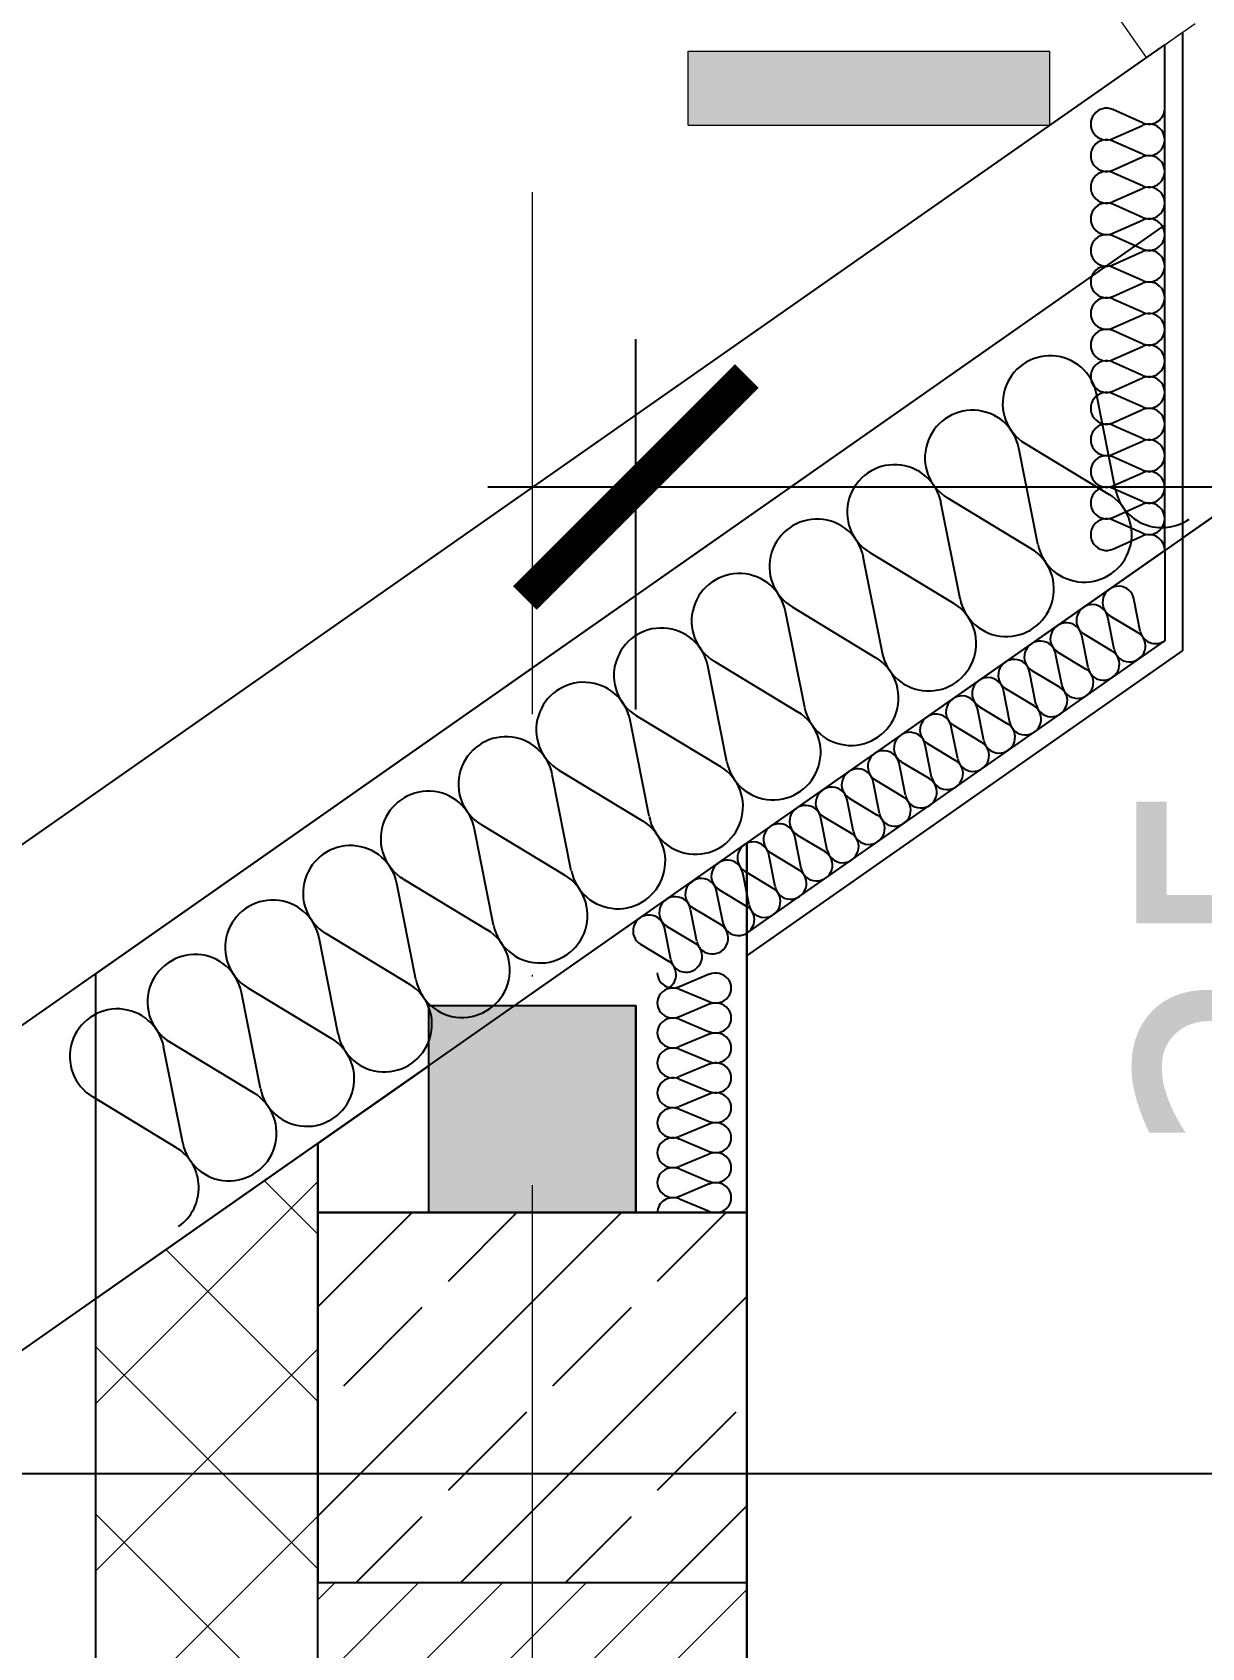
# Model space of a CAD drawing. Header units: millimetres. Extents: x 4647 to 73915, y -13612 to -8141.
# Drawn here: x 11690.7 to 11769.7, y -10713 to -10603.8 of the extents above; entities that cross this region are included whole.
import ezdxf
from ezdxf.enums import TextEntityAlignment as Align

# ---------------------------------------------------------------- set-up
doc = ezdxf.new("R2010")
doc.units = ezdxf.units.MM
doc.linetypes.add('Kropki i Kreski', pattern=[67.027776, 35.277777, -17.638888, 0, -14.111111])
for name, color, linetype in [('2D - Ogólne', 7, 'Continuous'), ('Floors', 7, 'Continuous'), ('Konstrukcja - Dach', 7, 'Continuous'), ('Konstrukcja - Siatka mod', 7, 'Continuous'), ('Konstrukcja - wieńce', 7, 'Continuous'), ('Konstrukcja - Ściany zew', 7, 'Continuous'), ('Opisy - Konstrukcja', 7, 'Continuous'), ('Wymiarowanie - Ogólne', 7, 'Continuous')]:
    doc.layers.add(name, color=color, linetype=linetype)
doc.layers.add('a_wymiary', color=250, linetype='Continuous', lineweight=9)
doc.layers.add('Konstrukcja - Siatka mod_Nr_Pióra__1', color=7, linetype='Continuous', lineweight=5)
doc.layers.add('Konstrukcja - Siatka mod_Nr_Pióra__4', color=7, linetype='Continuous', lineweight=5, true_color=0x029e21)
doc.styles.add('GENERATED_STYLE_1', font='arialbd.ttf')
doc.styles.add('GENERATED_STYLE_2', font='tahoma.ttf')
doc.styles.get("Standard").update_dxf_attribs({"font": 'arial.ttf'})
doc.dimstyles.new('1-100', dxfattribs={"dimtxt": 13, "dimasz": 15, "dimexe": 10, "dimexo": 20, "dimgap": 5, "dimtad": 1, "dimdec": 1, "dimrnd": 0.5, "dimtxsty": 'Standard', "dimblk": 'ARCHTICK', "dimcen": 0.09, "dimdle": 10, "dimadec": 0, "dimazin": 0, "dimtfac": 1, "dimtdec": 1, "dimtofl": 0, "dimtmove": 0, "dimatfit": 3, "dimfxl": 10, "dimfxlon": 1, "dimtolj": 1, "dimtzin": 0, "dimarcsym": 0})

# ---------------------------------------------------------------- blocks, each defined once
blk = doc.blocks.new('Standardowy znacznik siatki')
at = {"layer": 'Konstrukcja - Siatka mod_Nr_Pióra__4', "linetype": 'Kropki i Kreski'}
blk.add_line((272.51, 0), (1529.18, 0), dxfattribs=at)
at = {"layer": 'Konstrukcja - Siatka mod_Nr_Pióra__1', "style": 'GENERATED_STYLE_1'}
blk.add_attdef('AC_MarkerText_1', text='', height=18, dxfattribs=at).set_placement((-28.23, -13.29), align=Align.BOTTOM_LEFT)
blk = doc.blocks.new('_ArchTick')
at = {"color": 0, "linetype": 'ByBlock', "const_width": 0.15}
blk.add_lwpolyline([(-0.5, -0.5), (0.5, 0.5)], dxfattribs=at)
blk = doc.blocks.new('*D802')
at = {"layer": 'a_wymiary', "color": 0, "lineweight": -2, "transparency": 16777216}
for p, q in [((11649, -10180.91), (11649, -10150.91)), ((12748.98, -10180.91), (12748.98, -10150.91)), ((11639, -10160.91), (12758.98, -10160.91))]:
    blk.add_line(p, q, dxfattribs=at)
at = {"layer": 'DEFPOINTS', "color": 0, "transparency": 16777216}
for p in [(12748.98, -10160.91), (11649, -10687.41), (12748.98, -10687.41)]:
    blk.add_point(p, dxfattribs=at)
at = {"layer": 'a_wymiary', "color": 0, "lineweight": -2, "transparency": 16777216, "xscale": 15, "yscale": 15, "zscale": 15, "rotation": 180}
blk.add_blockref('_ArchTick', (11649, -10160.91), dxfattribs=at)
at = {"layer": 'a_wymiary', "color": 0, "lineweight": -2, "transparency": 16777216, "xscale": 15, "yscale": 15, "zscale": 15}
blk.add_blockref('_ArchTick', (12748.98, -10160.91), dxfattribs=at)
at = {"layer": 'a_wymiary', "color": 0, "transparency": 16777216, "insert": (12198.99, -10149.28), "char_height": 13, "attachment_point": 5}
blk.add_mtext('\\A1;1100', dxfattribs=at)
blk = doc.blocks.new('*D803')
at = {"layer": 'a_wymiary', "color": 0, "lineweight": -2, "transparency": 16777216}
for p, q in [((11731.48, -10212.51), (11731.48, -10182.51)), ((12666.48, -10212.51), (12666.48, -10182.51)), ((11721.48, -10192.51), (12676.48, -10192.51))]:
    blk.add_line(p, q, dxfattribs=at)
at = {"layer": 'DEFPOINTS', "color": 0, "transparency": 16777216}
for p in [(12666.48, -10192.51), (11731.48, -10669.57), (12666.48, -10669.57)]:
    blk.add_point(p, dxfattribs=at)
at = {"layer": 'a_wymiary', "color": 0, "lineweight": -2, "transparency": 16777216, "xscale": 15, "yscale": 15, "zscale": 15, "rotation": 180}
blk.add_blockref('_ArchTick', (11731.48, -10192.51), dxfattribs=at)
at = {"layer": 'a_wymiary', "color": 0, "lineweight": -2, "transparency": 16777216, "xscale": 15, "yscale": 15, "zscale": 15}
blk.add_blockref('_ArchTick', (12666.48, -10192.51), dxfattribs=at)
at = {"layer": 'a_wymiary', "color": 0, "transparency": 16777216, "insert": (12198.98, -10180.86), "char_height": 13, "attachment_point": 5}
blk.add_mtext('\\A1;935', dxfattribs=at)
blk = doc.blocks.new('*D812')
at = {"layer": 'a_wymiary', "color": 0, "lineweight": -2, "transparency": 16777216}
for p, q in [((11731.48, -10649.57), (11731.48, -10624.52)), ((12666.48, -10649.57), (12666.48, -10624.52)), ((11721.48, -10634.52), (12676.48, -10634.52))]:
    blk.add_line(p, q, dxfattribs=at)
at = {"layer": 'DEFPOINTS', "color": 0, "transparency": 16777216}
for p in [(12666.48, -10634.52), (11731.48, -10669.57), (12666.48, -10669.57)]:
    blk.add_point(p, dxfattribs=at)
at = {"layer": 'a_wymiary', "color": 0, "lineweight": -2, "transparency": 16777216, "xscale": 15, "yscale": 15, "zscale": 15, "rotation": 180}
blk.add_blockref('_ArchTick', (11731.48, -10634.52), dxfattribs=at)
at = {"layer": 'a_wymiary', "color": 0, "lineweight": -2, "transparency": 16777216, "xscale": 15, "yscale": 15, "zscale": 15}
blk.add_blockref('_ArchTick', (12666.48, -10634.52), dxfattribs=at)
at = {"layer": 'a_wymiary', "color": 0, "transparency": 16777216, "insert": (12198.98, -10622.88), "char_height": 13, "attachment_point": 5}
blk.add_mtext('\\A1;935', dxfattribs=at)
blk = doc.blocks.new('*D813')
at = {"layer": 'a_wymiary', "color": 0, "lineweight": -2, "transparency": 16777216}
blk.add_arc((11581.91, -10768.57), 334.72, 0, 35, dxfattribs=at)
at = {"layer": 'DEFPOINTS', "color": 0, "transparency": 16777216}
for p in [(11912.63, -10537), (11801.21, -10615.01), (11909.71, -10700.88), (11738.98, -10768.57), (11955.52, -10768.57)]:
    blk.add_point(p, dxfattribs=at)
at = {"layer": 'a_wymiary', "color": 0, "lineweight": -2, "transparency": 16777216, "xscale": 15, "yscale": 15, "zscale": 15}
for p, rotation in [((11856.09, -10576.58), 124.9999996188673), ((11916.63, -10768.57), 270.0000000000005)]:
    blk.add_blockref('_ArchTick', p, dxfattribs=dict(at, rotation=rotation))
at = {"layer": 'a_wymiary', "color": 0, "transparency": 16777216, "insert": (11912.24, -10664.41), "char_height": 13, "attachment_point": 5, "rotation": 287.5}
blk.add_mtext('\\A1;35°', dxfattribs=at)
blk = doc.blocks.new('*D815')
at = {"layer": 'a_wymiary', "color": 0, "lineweight": -2, "transparency": 16777216}
for p, q in [((11649, -10701.59), (11649, -10691.21)), ((12748.98, -10701.59), (12748.98, -10691.21)), ((11639, -10701.21), (12758.98, -10701.21))]:
    blk.add_line(p, q, dxfattribs=at)
at = {"layer": 'DEFPOINTS', "color": 0, "transparency": 16777216}
for p in [(12748.98, -10701.21), (11649, -10721.59), (12748.98, -10721.59)]:
    blk.add_point(p, dxfattribs=at)
at = {"layer": 'a_wymiary', "color": 0, "lineweight": -2, "transparency": 16777216, "xscale": 15, "yscale": 15, "zscale": 15, "rotation": 180}
blk.add_blockref('_ArchTick', (11649, -10701.21), dxfattribs=at)
at = {"layer": 'a_wymiary', "color": 0, "lineweight": -2, "transparency": 16777216, "xscale": 15, "yscale": 15, "zscale": 15}
blk.add_blockref('_ArchTick', (12748.98, -10701.21), dxfattribs=at)
at = {"layer": 'a_wymiary', "color": 0, "transparency": 16777216, "insert": (12198.99, -10689.57), "char_height": 13, "attachment_point": 5}
blk.add_mtext('\\A1;1100', dxfattribs=at)
blk = doc.blocks.new('*D859')
at = {"layer": 'a_wymiary', "color": 0, "lineweight": -2, "transparency": 16777216}
for p, q in [((11607.18, -10798.95), (11607.18, -10697.65)), ((11627.18, -10707.65), (11597.18, -10707.65)), ((11627.18, -10788.95), (11597.18, -10788.95))]:
    blk.add_line(p, q, dxfattribs=at)
at = {"layer": 'DEFPOINTS', "color": 0, "transparency": 16777216}
for p in [(11607.18, -10707.65), (11709.98, -10707.65), (11709.98, -10788.95)]:
    blk.add_point(p, dxfattribs=at)
at = {"layer": 'a_wymiary', "color": 0, "lineweight": -2, "transparency": 16777216, "xscale": 15, "yscale": 15, "zscale": 15}
for p, rotation in [((11607.18, -10707.65), 90), ((11607.18, -10788.95), 270)]:
    blk.add_blockref('_ArchTick', p, dxfattribs=dict(at, rotation=rotation))
at = {"layer": 'a_wymiary', "color": 0, "transparency": 16777216, "insert": (11594.37, -10748.3), "char_height": 13, "attachment_point": 5, "rotation": 90}
blk.add_mtext('\\A1;81,5', dxfattribs=at)

msp = doc.modelspace()

# ---------------------------------------------------------------- hatches: boundary and pattern name
at = {"layer": 'Floors', "linetype": 'Continuous', "lineweight": 13}
msp.add_hatch(color=132, dxfattribs=at).paths.add_polyline_path([(11759.46, -10610.06), (11759.46, -10605.06), (11735.02, -10605.06), (11735.02, -10610.06)], flags=0)
at = {"layer": 'Konstrukcja - Dach', "linetype": 'Continuous', "lineweight": 0}
msp.add_hatch(color=46, dxfattribs=at).paths.add_polyline_path([(11731.48, -10683.57), (11731.48, -10669.57), (11717.48, -10669.57), (11717.48, -10683.57)], flags=0)

# ---------------------------------------------------------------- linework, layer by layer
for p, q in [((11768.42, -10603.78), (11768.42, -10637.97)), ((11789.21, -10623.41), (11738.98, -10658.58)), ((11768.42, -10637.97), (11789.21, -10623.41)), ((11738.98, -10658.58), (11723.29, -10669.57)), ((11738.98, -10658.58), (11738.98, -10768.57)), ((11738.98, -10683.57), (11738.98, -10658.58)), ((11723.29, -10669.57), (11731.48, -10669.57)), ((11731.48, -10669.57), (11731.48, -10683.57)), ((11717.48, -10673.64), (11709.98, -10678.89)), ((11717.48, -10683.57), (11717.48, -10673.64)), ((11709.98, -10678.89), (11709.98, -10683.57)), ((11738.98, -10683.57), (11709.98, -10683.57)), ((11709.98, -10683.57), (11709.98, -10708.57)), ((11709.98, -10683.57), (11717.48, -10683.57)), ((11731.48, -10683.57), (11738.98, -10683.57)), ((11738.98, -10708.57), (11738.98, -10683.57)), ((11709.98, -10708.57), (11738.98, -10708.57))]:
    msp.add_line(p, q)
at = {"layer": '2D - Ogólne'}
for p, q in [((11694.98, -10667.42), (11767.22, -10616.83)), ((11694.98, -10689.39), (11694.98, -10667.42))]:
    msp.add_line(p, q, dxfattribs=at)
at = {"layer": '2D - Ogólne', "color": 161, "lineweight": 25}
for p, q in [((11767.22, -10638.81), (11767.22, -10644.91)), ((11768.42, -10637.97), (11768.42, -10645.6)), ((11738.98, -10664.69), (11767.22, -10644.91)), ((11738.98, -10666.21), (11768.42, -10645.6))]:
    msp.add_line(p, q, dxfattribs=at)
at = {"layer": 'Floors', "color": 251, "lineweight": 15}
for p, q in [((11735.02, -10605.06), (11759.46, -10605.06)), ((11735.02, -10610.06), (11735.02, -10605.06)), ((11759.46, -10610.06), (11759.46, -10605.06)), ((11735.02, -10610.06), (11759.46, -10610.06))]:
    msp.add_line(p, q, dxfattribs=at)
at = {"layer": 'Konstrukcja - Dach'}
for p, q in [((11649, -10687.41), (11767.22, -10604.63)), ((11767.22, -10610.73), (11767.22, -10604.63)), ((11765.73, -10609.9), (11763.71, -10609.01)), ((11763.71, -10610.96), (11765.73, -10610.08)), ((11765.73, -10612.03), (11763.71, -10611.14)), ((11767.22, -10613.78), (11767.22, -10610.73)), ((11763.71, -10613.1), (11765.73, -10612.21)), ((11765.73, -10614.17), (11763.71, -10613.28)), ((11763.71, -10615.23), (11765.73, -10614.35)), ((11767.22, -10616.83), (11767.22, -10613.78)), ((11765.73, -10616.3), (11763.71, -10615.41)), ((11649, -10699.61), (11767.22, -10616.83)), ((11649, -10699.61), (11767.22, -10616.83)), ((11763.71, -10617.37), (11765.73, -10616.48)), ((11767.22, -10620.5), (11767.22, -10616.83)), ((11765.73, -10618.44), (11763.71, -10617.55)), ((11763.71, -10619.5), (11765.73, -10618.61)), ((11765.73, -10620.57), (11763.71, -10619.68)), ((11763.71, -10621.64), (11765.73, -10620.75)), ((11767.22, -10638.81), (11767.22, -10620.5)), ((11765.73, -10622.71), (11763.71, -10621.82)), ((11763.71, -10623.77), (11765.73, -10622.88)), ((11765.73, -10624.84), (11763.71, -10623.95)), ((11763.71, -10625.91), (11765.73, -10625.02)), ((11765.73, -10626.98), (11763.71, -10626.09)), ((11763.71, -10628.04), (11765.73, -10627.15)), ((11763.9, -10634.71), (11762.61, -10628.22)), ((11765.73, -10629.11), (11763.71, -10628.22)), ((11763.71, -10630.18), (11765.73, -10629.29)), ((11765.73, -10631.24), (11763.71, -10630.36)), ((11758.65, -10638.39), (11757.36, -10631.9)), ((11757.8, -10631.59), (11763.46, -10635.02)), ((11763.71, -10632.31), (11765.73, -10631.42)), ((11765.73, -10633.38), (11763.71, -10632.49)), ((11763.71, -10634.45), (11765.73, -10633.56)), ((11753.39, -10642.07), (11752.1, -10635.57)), ((11752.54, -10635.26), (11758.21, -10638.7)), ((11765.73, -10635.51), (11763.71, -10634.63)), ((11763.71, -10636.58), (11765.73, -10635.69)), ((11765.73, -10637.65), (11763.71, -10636.76)), ((11649, -10721.59), (11767.22, -10638.81)), ((11763.71, -10638.72), (11765.73, -10637.83)), ((11748.14, -10645.75), (11746.85, -10639.25)), ((11747.29, -10638.94), (11752.95, -10642.38)), ((11765.56, -10644.26), (11765.14, -10642.09)), ((11742.89, -10649.43), (11741.6, -10642.93)), ((11742.04, -10642.62), (11747.7, -10646.06)), ((11763.52, -10643.22), (11765.41, -10644.36)), ((11763.8, -10645.49), (11763.37, -10643.32)), ((11762.04, -10646.72), (11761.61, -10644.56)), ((11761.76, -10644.45), (11763.65, -10645.59)), ((11736.78, -10646.3), (11742.44, -10649.73)), ((11760.28, -10647.96), (11759.85, -10645.79)), ((11760, -10645.69), (11761.89, -10646.83)), ((11737.63, -10653.1), (11736.34, -10646.61)), ((11758.51, -10649.19), (11758.09, -10647.02)), ((11758.24, -10646.92), (11760.13, -10648.06)), ((11756.75, -10650.43), (11756.33, -10648.26)), ((11756.47, -10648.15), (11758.37, -10649.3)), ((11754.99, -10651.66), (11754.56, -10649.49)), ((11754.71, -10649.39), (11756.6, -10650.53)), ((11732.38, -10656.78), (11731.09, -10650.29)), ((11731.53, -10649.98), (11737.19, -10653.41)), ((11753.23, -10652.89), (11752.8, -10650.73)), ((11752.95, -10650.62), (11754.84, -10651.76)), ((11751.46, -10654.13), (11751.04, -10651.96)), ((11751.19, -10651.86), (11753.08, -10653)), ((11727.12, -10660.46), (11725.83, -10653.97)), ((11726.28, -10653.66), (11731.94, -10657.09)), ((11749.7, -10655.36), (11749.28, -10653.19)), ((11749.42, -10653.09), (11751.32, -10654.23)), ((11747.94, -10656.6), (11747.51, -10654.43)), ((11747.66, -10654.32), (11749.55, -10655.47)), ((11746.18, -10657.83), (11745.75, -10655.66)), ((11745.9, -10655.56), (11747.79, -10656.7)), ((11721.02, -10657.34), (11726.68, -10660.77)), ((11744.41, -10659.06), (11743.99, -10656.9)), ((11744.14, -10656.79), (11746.03, -10657.93)), ((11721.87, -10664.14), (11720.58, -10657.65)), ((11742.65, -10660.3), (11742.23, -10658.13)), ((11742.37, -10658.03), (11744.27, -10659.17)), ((11740.89, -10661.53), (11740.46, -10659.36)), ((11740.61, -10659.26), (11742.5, -10660.4)), ((11739.13, -10662.77), (11738.7, -10660.6)), ((11738.85, -10660.49), (11740.74, -10661.64)), ((11716.62, -10667.82), (11715.33, -10661.32)), ((11715.77, -10661.02), (11721.43, -10664.45)), ((11737.09, -10661.73), (11738.98, -10662.87)), ((11737.37, -10664), (11736.94, -10661.83)), ((11735.6, -10665.23), (11735.18, -10663.07)), ((11735.33, -10662.96), (11737.22, -10664.1)), ((11711.36, -10671.5), (11710.07, -10665)), ((11710.51, -10664.69), (11716.18, -10668.13)), ((11733.84, -10666.47), (11733.41, -10664.3)), ((11733.56, -10664.2), (11735.45, -10665.34)), ((11731.8, -10665.43), (11733.69, -10666.57)), ((11736.44, -10667.46), (11734.42, -10668.3)), ((11706.11, -10675.18), (11704.82, -10668.68)), ((11705.26, -10668.37), (11710.92, -10671.81)), ((11734.42, -10668.47), (11736.44, -10669.31)), ((11736.44, -10669.48), (11734.42, -10670.33)), ((11734.42, -10670.5), (11736.44, -10671.34)), ((11736.44, -10671.51), (11734.42, -10672.35)), ((11700.86, -10678.85), (11699.57, -10672.36)), ((11700.01, -10672.05), (11705.67, -10675.48)), ((11734.42, -10672.52), (11736.44, -10673.36)), ((11736.44, -10673.53), (11734.42, -10674.37)), ((11734.42, -10674.54), (11736.44, -10675.39)), ((11694.75, -10675.73), (11700.42, -10679.16)), ((11736.44, -10675.56), (11734.42, -10676.4)), ((11734.42, -10676.57), (11736.44, -10677.41)), ((11736.44, -10677.58), (11734.42, -10678.42)), ((11734.42, -10678.59), (11736.44, -10679.44)), ((11736.44, -10679.61), (11734.42, -10680.45)), ((11734.42, -10680.62), (11736.44, -10681.46)), ((11736.44, -10681.63), (11734.42, -10682.47)), ((11734.42, -10682.64), (11736.44, -10683.48))]:
    msp.add_line(p, q, dxfattribs=at)
at = {"layer": 'Konstrukcja - Dach', "color": 171, "lineweight": 25}
for p, q in [((11717.48, -10669.57), (11731.48, -10669.57)), ((11717.48, -10683.57), (11717.48, -10669.57)), ((11731.48, -10683.57), (11731.48, -10669.57)), ((11717.48, -10683.57), (11731.48, -10683.57))]:
    msp.add_line(p, q, dxfattribs=at)
at = {"layer": 'Konstrukcja - Dach'}
for centre, major_axis, ratio, start_param, end_param in [((11763.29, -10609.99), (0, 1.07), 0.996193, 5.870392, 9.837571), ((11766.16, -10608.92), (0, 1.07), 0.996193, 2.7288, 4.712389), ((11766.16, -10611.05), (0, 1.07), 0.996193, 2.7288, 6.695979), ((11763.29, -10612.12), (0, 1.07), 0.996193, 5.870392, 9.837571), ((11766.16, -10613.19), (0, 1.07), 0.996193, 2.7288, 6.695979), ((11763.29, -10614.26), (0, 1.07), 0.996193, 5.870392, 9.837571), ((11766.16, -10615.32), (0, 1.07), 0.996193, 2.7288, 6.695979), ((11763.29, -10616.39), (0, 1.07), 0.996193, 5.870392, 9.837571), ((11766.16, -10617.46), (0, 1.07), 0.996193, 2.7288, 6.695979), ((11763.29, -10618.53), (0, 1.07), 0.996193, 5.870392, 9.837571), ((11766.16, -10619.59), (0, 1.07), 0.996193, 2.7288, 6.695979), ((11763.29, -10620.66), (0, 1.07), 0.996193, 5.870392, 9.837571), ((11766.16, -10621.73), (0, 1.07), 0.996193, 2.7288, 6.695979), ((11763.29, -10622.79), (0, 1.07), 0.996193, 5.870392, 9.837571), ((11766.16, -10623.86), (0, 1.07), 0.996193, 2.7288, 6.695979), ((11763.29, -10624.93), (0, 1.07), 0.996193, 5.870392, 9.837571), ((11759.47, -10628.85), (2.63, 1.84), 0.994835, 5.870392, 9.837571), ((11766.16, -10626), (0, 1.07), 0.996193, 2.7288, 6.695979), ((11763.29, -10627.06), (0, 1.07), 0.996193, 5.870392, 9.837571), ((11766.16, -10628.13), (0, 1.07), 0.996193, 2.7288, 6.695979), ((11763.29, -10629.2), (0, 1.07), 0.996193, 5.870392, 9.837571), ((11754.22, -10632.53), (2.63, 1.84), 0.994835, 5.870392, 9.837571), ((11766.16, -10630.27), (0, 1.07), 0.996193, 2.7288, 6.695979), ((11763.29, -10631.33), (0, 1.07), 0.996193, 5.870392, 9.837571), ((11763.29, -10633.47), (0, 1.07), 0.996193, 5.870392, 9.837571), ((11766.16, -10632.4), (0, 1.07), 0.996193, 2.7288, 6.695979), ((11748.96, -10636.21), (2.63, 1.84), 0.994835, 5.870392, 9.837571), ((11766.16, -10634.54), (0, 1.07), 0.996193, 2.7288, 6.695979), ((11763.29, -10635.6), (0, 1.07), 0.996193, 5.870392, 9.837571), ((11761.79, -10637.75), (2.63, 1.84), 0.994835, 2.7288, 6.695979), ((11767.04, -10634.07), (2.63, 1.84), 0.994835, 2.7288, 4.712389), ((11766.16, -10636.67), (0, 1.07), 0.996193, 2.7288, 6.695979), ((11743.71, -10639.89), (2.63, 1.84), 0.994835, 5.870392, 9.837571), ((11763.29, -10637.74), (0, 1.07), 0.996193, 5.870392, 9.837571), ((11766.16, -10638.81), (0, 1.07), 0.996193, 4.712389, 6.695979), ((11756.53, -10641.43), (2.63, 1.84), 0.994835, 2.7288, 6.695979), ((11738.45, -10643.57), (2.63, 1.84), 0.994835, 5.870392, 9.837571), ((11764.09, -10642.3), (0.881, 0.617), 0.988543, 5.870392, 9.837571), ((11751.28, -10645.11), (2.63, 1.84), 0.994835, 2.7288, 6.695979), ((11762.32, -10643.54), (0.881, 0.617), 0.988543, 5.870392, 9.837571), ((11733.2, -10647.25), (2.63, 1.84), 0.994835, 5.870392, 9.837571), ((11760.56, -10644.77), (0.881, 0.617), 0.988543, 5.870392, 9.837571), ((11766.61, -10644.04), (0.881, 0.617), 0.988543, 2.7288, 4.712389), ((11758.8, -10646), (0.881, 0.617), 0.988543, 5.870392, 9.837571), ((11764.85, -10645.27), (0.881, 0.617), 0.988543, 2.7288, 6.695979), ((11746.03, -10648.79), (2.63, 1.84), 0.994835, 2.7288, 6.695979), ((11757.04, -10647.24), (0.881, 0.617), 0.988543, 5.870392, 9.837571), ((11763.09, -10646.51), (0.881, 0.617), 0.988543, 2.7288, 6.695979), ((11755.27, -10648.47), (0.881, 0.617), 0.988543, 5.870392, 9.837571), ((11761.33, -10647.74), (0.881, 0.617), 0.988543, 2.7288, 6.695979), ((11727.95, -10650.92), (2.63, 1.84), 0.994835, 5.870392, 9.837571), ((11753.51, -10649.71), (0.881, 0.617), 0.988543, 5.870392, 9.837571), ((11759.57, -10648.98), (0.881, 0.617), 0.988543, 2.7288, 6.695979), ((11740.77, -10652.47), (2.63, 1.84), 0.994835, 2.7288, 6.695979), ((11757.8, -10650.21), (0.881, 0.617), 0.988543, 2.7288, 6.695979), ((11751.75, -10650.94), (0.881, 0.617), 0.988543, 5.870392, 9.837571), ((11756.04, -10651.44), (0.881, 0.617), 0.988543, 2.7288, 6.695979), ((11722.69, -10654.6), (2.63, 1.84), 0.994835, 5.870392, 9.837571), ((11749.99, -10652.17), (0.881, 0.617), 0.988543, 5.870392, 9.837571), ((11754.28, -10652.68), (0.881, 0.617), 0.988543, 2.7288, 6.695979), ((11748.22, -10653.41), (0.881, 0.617), 0.988543, 5.870392, 9.837571), ((11752.52, -10653.91), (0.881, 0.617), 0.988543, 2.7288, 6.695979), ((11735.52, -10656.15), (2.63, 1.84), 0.994835, 2.7288, 6.695979), ((11746.46, -10654.64), (0.881, 0.617), 0.988543, 5.870392, 9.837571), ((11717.44, -10658.28), (2.63, 1.84), 0.994835, 5.870392, 9.837571), ((11744.7, -10655.88), (0.881, 0.617), 0.988543, 5.870392, 9.837571), ((11750.75, -10655.15), (0.881, 0.617), 0.988543, 2.7288, 6.695979), ((11742.94, -10657.11), (0.881, 0.617), 0.988543, 5.870392, 9.837571), ((11748.99, -10656.38), (0.881, 0.617), 0.988543, 2.7288, 6.695979), ((11730.27, -10659.83), (2.63, 1.84), 0.994835, 2.7288, 6.695979), ((11741.17, -10658.35), (0.881, 0.617), 0.988543, 5.870392, 9.837571), ((11747.23, -10657.61), (0.881, 0.617), 0.988543, 2.7288, 6.695979), ((11739.41, -10659.58), (0.881, 0.617), 0.988543, 5.870392, 9.837571), ((11745.47, -10658.85), (0.881, 0.617), 0.988543, 2.7288, 6.695979), ((11712.19, -10661.96), (2.63, 1.84), 0.994835, 5.870392, 9.837571), ((11743.7, -10660.08), (0.881, 0.617), 0.988543, 2.7288, 6.695979), ((11737.65, -10660.81), (0.881, 0.617), 0.988543, 5.870392, 9.837571), ((11741.94, -10661.32), (0.881, 0.617), 0.988543, 2.7288, 6.695979), ((11725.01, -10663.5), (2.63, 1.84), 0.994835, 2.7288, 6.695979), ((11735.89, -10662.05), (0.881, 0.617), 0.988543, 5.870392, 9.837571), ((11740.18, -10662.55), (0.881, 0.617), 0.988543, 2.7288, 6.695979), ((11706.93, -10665.64), (2.63, 1.84), 0.994835, 5.870392, 9.837571), ((11734.13, -10663.28), (0.881, 0.617), 0.988543, 5.870392, 9.837571), ((11738.42, -10663.78), (0.881, 0.617), 0.988543, 2.7288, 6.695979), ((11732.36, -10664.52), (0.881, 0.617), 0.988543, 5.870392, 9.837571), ((11719.76, -10667.18), (2.63, 1.84), 0.994835, 2.7288, 6.695979), ((11736.65, -10665.02), (0.881, 0.617), 0.988543, 2.7288, 6.695979), ((11701.68, -10669.32), (2.63, 1.84), 0.994835, 5.870392, 9.837571), ((11734.89, -10666.25), (0.881, 0.617), 0.988543, 2.7288, 6.695979), ((11733.13, -10667.49), (0.881, 0.617), 0.988543, 4.712389, 6.695979), ((11714.5, -10670.86), (2.63, 1.84), 0.994835, 2.7288, 6.695979), ((11733.99, -10669.4), (1.06, 0), 0.951798, 1.158004, 5.125183), ((11733.99, -10667.37), (1.06, 0), 0.951798, 3.141593, 5.125182), ((11736.87, -10668.39), (1.06, 0), 0.951798, 4.299595, 8.266775), ((11736.87, -10670.41), (1.06, 0), 0.951798, 4.299595, 8.266775), ((11696.43, -10673), (2.63, 1.84), 0.994835, 5.870392, 9.837571), ((11733.99, -10671.42), (1.06, 0), 0.951798, 1.158004, 5.125183), ((11736.87, -10672.44), (1.06, 0), 0.951798, 4.299595, 8.266775), ((11709.25, -10674.54), (2.63, 1.84), 0.994835, 2.7288, 6.695979), ((11733.99, -10673.45), (1.06, 0), 0.951798, 1.158004, 5.125183), ((11736.87, -10674.46), (1.06, 0), 0.951798, 4.299595, 8.266775), ((11733.99, -10675.47), (1.06, 0), 0.951798, 1.158004, 5.125183), ((11704, -10678.22), (2.63, 1.84), 0.994835, 2.7288, 6.695979), ((11736.87, -10676.48), (1.06, 0), 0.951798, 4.299595, 8.266775), ((11733.99, -10677.5), (1.06, 0), 0.951798, 1.158004, 5.125183), ((11736.87, -10678.51), (1.06, 0), 0.951798, 4.299595, 8.266775), ((11698.74, -10681.9), (2.63, 1.84), 0.994835, 4.712389, 6.695979), ((11733.99, -10679.52), (1.06, 0), 0.951798, 1.158004, 5.125183), ((11736.87, -10680.53), (1.06, 0), 0.951798, 4.299595, 8.266775), ((11733.99, -10681.54), (1.06, 0), 0.951798, 1.158004, 5.125183), ((11736.87, -10682.56), (1.06, 0), 0.951798, 4.299595, 8.266775), ((11733.99, -10683.57), (1.06, 0), 0.951798, 1.158004, 3.141593)]:
    msp.add_ellipse(centre, major_axis=major_axis, ratio=ratio, start_param=start_param, end_param=end_param, dxfattribs=at)
at = {"layer": 'Konstrukcja - wieńce'}
for p, q in [((11709.98, -10683.57), (11738.98, -10683.57)), ((11709.98, -10708.57), (11709.98, -10683.57)), ((11738.98, -10708.57), (11738.98, -10683.57)), ((11709.98, -10708.57), (11738.98, -10708.57))]:
    msp.add_line(p, q, dxfattribs=at)
at = {"layer": 'Konstrukcja - wieńce', "linetype": 'Continuous'}
for p, q in [((11709.98, -10689.95), (11716.37, -10683.57)), ((11709.98, -10704.1), (11730.51, -10683.57)), ((11718.81, -10688.2), (11723.44, -10683.57)), ((11732.95, -10688.2), (11737.58, -10683.57)), ((11711.74, -10695.27), (11717.04, -10689.96)), ((11719.65, -10708.57), (11738.98, -10689.24)), ((11725.88, -10695.27), (11731.19, -10689.96)), ((11718.81, -10702.34), (11724.11, -10697.03)), ((11732.95, -10702.34), (11738.26, -10697.03)), ((11712.58, -10708.57), (11717.04, -10704.11)), ((11726.72, -10708.57), (11731.19, -10704.11)), ((11733.79, -10708.57), (11738.98, -10703.38))]:
    msp.add_line(p, q, dxfattribs=at)
at = {"layer": 'Konstrukcja - Ściany zew', "color": 251, "lineweight": 15}
msp.add_line((11738.98, -10683.57), (11738.98, -10658.58), dxfattribs=at)
at = {"layer": 'Konstrukcja - Ściany zew'}
for p, q in [((11694.98, -10689.39), (11709.98, -10678.89)), ((11709.98, -10768.57), (11709.98, -10678.89)), ((11709.98, -10708.57), (11709.98, -10678.89)), ((11709.98, -10708.57), (11709.98, -10678.89)), ((11694.98, -10768.57), (11694.98, -10689.39)), ((11709.98, -10708.57), (11738.98, -10708.57)), ((11709.98, -10768.57), (11709.98, -10708.57)), ((11738.98, -10768.57), (11738.98, -10708.57))]:
    msp.add_line(p, q, dxfattribs=at)
at = {"layer": 'Konstrukcja - Ściany zew', "color": 251, "linetype": 'Continuous', "lineweight": 15}
for p, q in [((11709.98, -10685.02), (11706.37, -10681.41)), ((11694.98, -10696.47), (11709.98, -10681.47)), ((11709.98, -10696.34), (11699.72, -10686.07)), ((11709.98, -10707.65), (11694.98, -10692.65)), ((11694.98, -10707.78), (11709.98, -10692.78)), ((11709.98, -10718.96), (11694.98, -10703.96)), ((11694.98, -10719.1), (11709.98, -10704.1)), ((11709.98, -10709.75), (11711.17, -10708.57)), ((11709.98, -10715.41), (11716.82, -10708.57)), ((11709.98, -10721.07), (11722.48, -10708.57)), ((11709.98, -10726.72), (11728.14, -10708.57)), ((11709.98, -10732.38), (11733.79, -10708.57)), ((11709.98, -10738.04), (11738.98, -10709.04))]:
    msp.add_line(p, q, dxfattribs=at)
at = {"layer": 'Opisy - Konstrukcja', "color": 233, "lineweight": 20}
for p, q in [((11766, -10605.49), (11760.26, -10597.29)), ((11766, -10605.49), (11769.27, -10603.19)), ((11767.22, -10604.63), (11768.42, -10603.78)), ((11768.42, -10637.97), (11768.42, -10603.78)), ((11767.22, -10638.81), (11767.22, -10604.63)), ((11767.22, -10638.81), (11768.42, -10637.97))]:
    msp.add_line(p, q, dxfattribs=at)
at = {"layer": 'Opisy - Konstrukcja', "color": 30, "lineweight": 18}
msp.add_line((11768.42, -10637.97), (11789.21, -10623.41), dxfattribs=at)

# ---------------------------------------------------------------- block references
at = {"layer": 'Konstrukcja - Siatka mod', "color": 251, "lineweight": 15, "rotation": 270}
msp.add_blockref('Standardowy znacznik siatki', (11724.48, -10073.57), dxfattribs=at)

# ---------------------------------------------------------------- texts
at = {"layer": 'Wymiarowanie - Ogólne', "color": 8, "lineweight": 13, "insert": (11765.3, -10679.82), "char_height": 18, "attachment_point": 1, "rotation": 90, "style": 'GENERATED_STYLE_2'}
msp.add_mtext('{25}', dxfattribs=at)

# ---------------------------------------------------------------- dimensions: what is measured, and where the dimension line sits
at = {"layer": 'a_wymiary'}
for base, p1, p2, picture, middle in [((12748.98, -10160.91), (11649, -10687.41), (12748.98, -10687.41), '*D802', (12198.99, -10149.28)), ((12666.48, -10192.51), (11731.48, -10669.57), (12666.48, -10669.57), '*D803', (12198.98, -10180.86)), ((12666.48, -10634.52), (11731.48, -10669.57), (12666.48, -10669.57), '*D812', (12198.98, -10622.88)), ((12748.98, -10701.21), (11649, -10721.59), (12748.98, -10721.59), '*D815', (12198.99, -10689.57))]:
    dim = msp.add_linear_dim(base=base, p1=p1, p2=p2, dimstyle='1-100', override={"dimfxl": 20}, dxfattribs=at)
    dim.commit()
    dim.dimension.update_dxf_attribs({"geometry": picture, "text_midpoint": middle})
dim = msp.add_angular_dim_2l(base=(11909.71, -10700.88), line1=((11738.98, -10768.57), (11955.52, -10768.57)), line2=((11801.21, -10615.01), (11912.63, -10537)), dimstyle='1-100', override={"dimfxl": 20}, dxfattribs=at)
dim.commit()
dim.dimension.update_dxf_attribs({"geometry": '*D813', "text_midpoint": (11912.24, -10664.41)})
dim = msp.add_linear_dim(base=(11607.18, -10707.65), p1=(11709.98, -10788.95), p2=(11709.98, -10707.65), angle=90, dimstyle='1-100', override={"dimfxl": 20}, dxfattribs=at)
dim.commit()
dim.dimension.update_dxf_attribs({"geometry": '*D859', "text_midpoint": (11594.37, -10748.3)})

doc.saveas('drawing.dxf')
